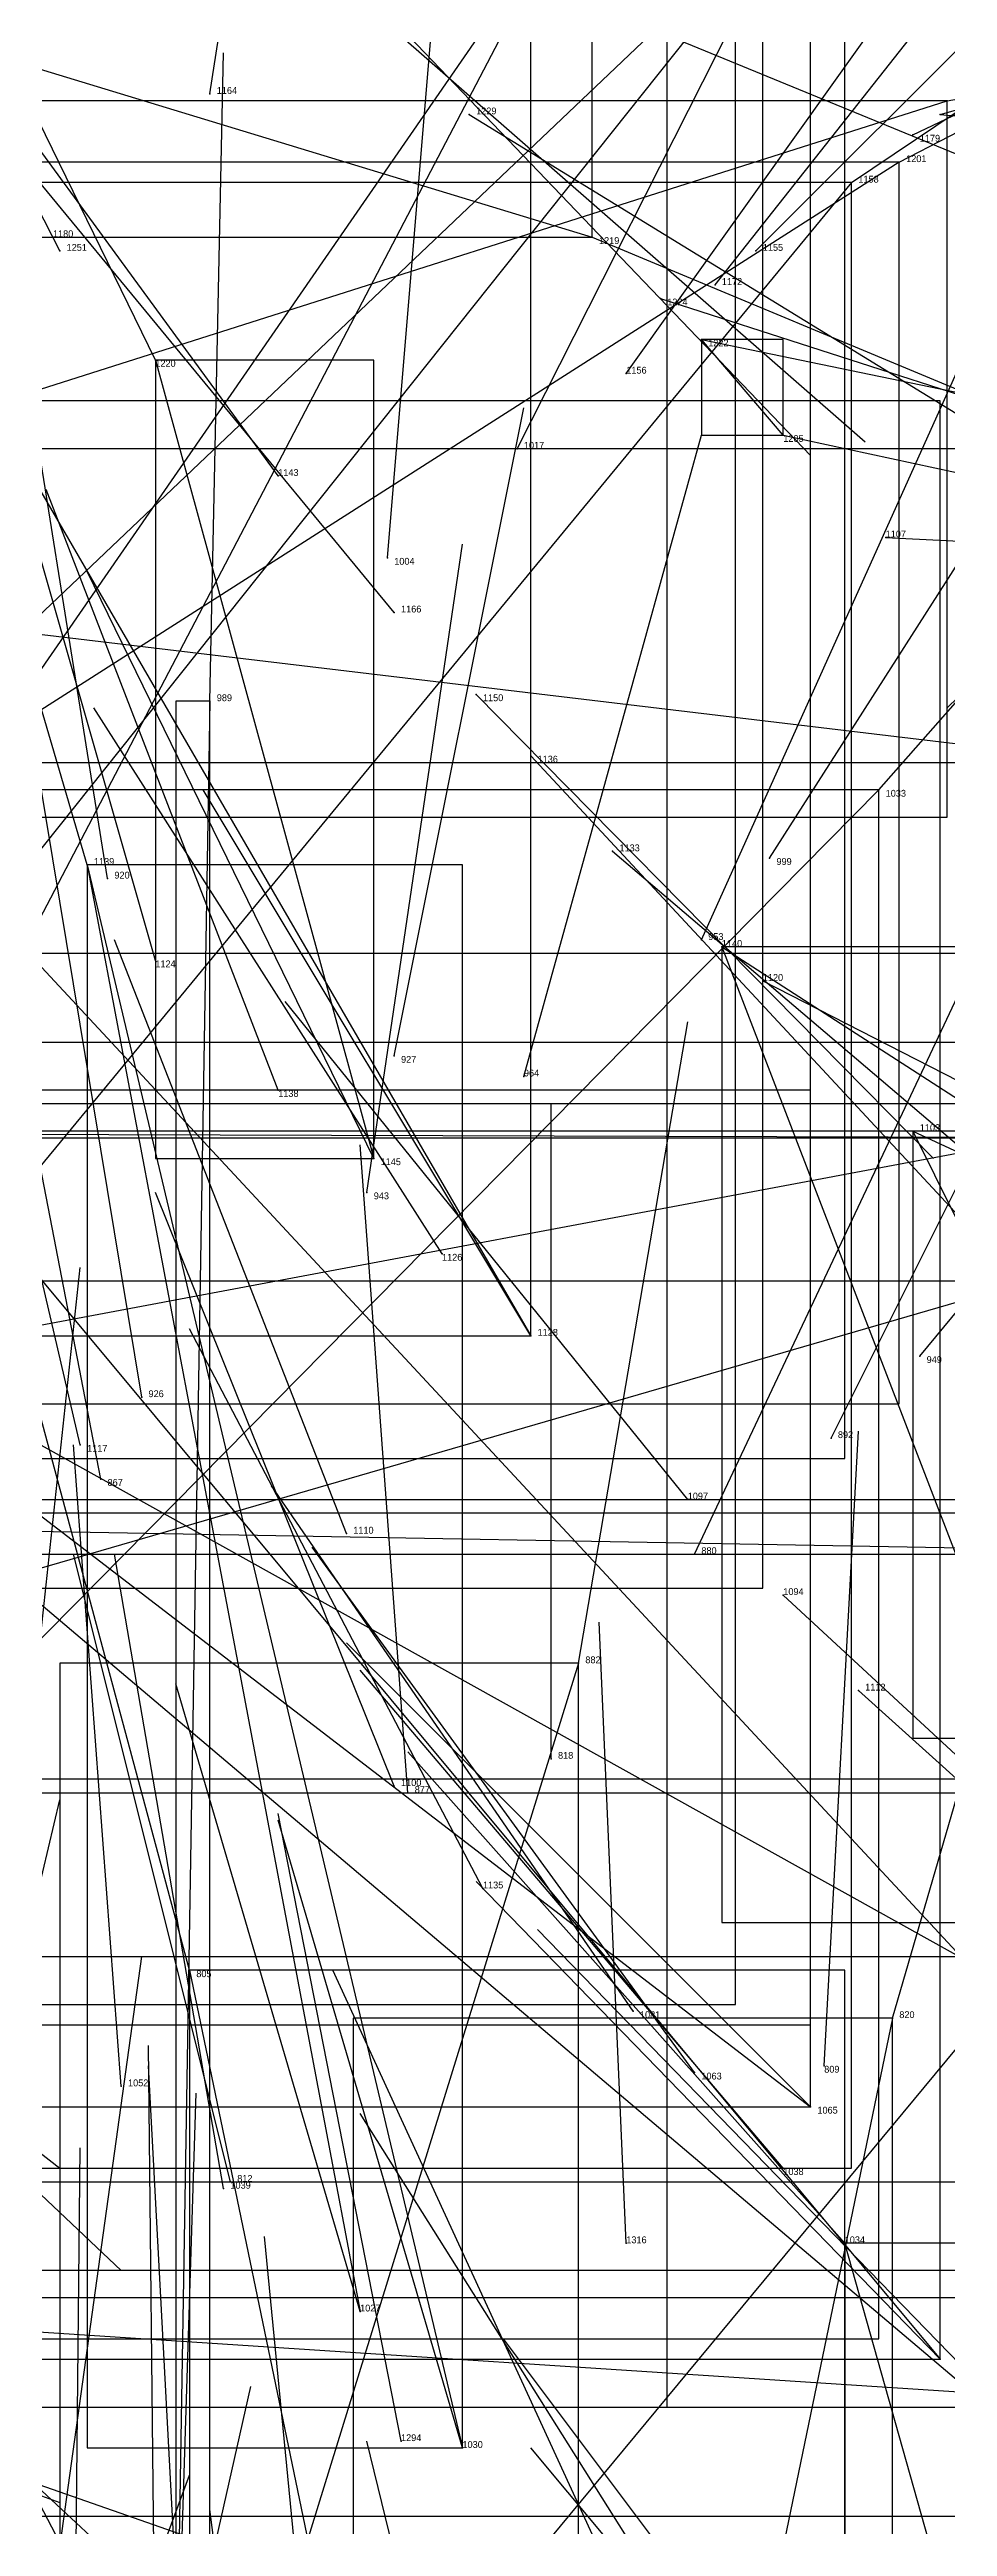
# Model space of a CAD drawing. Extents: x 59.1 to 70.8, y 600.3 to 605.1.
# Drawn here: x 68.2155 to 68.3471, y 601.6945 to 602.0575 of the extents above; entities that cross this region are included whole.
import ezdxf

# ---------------------------------------------------------------- set-up
doc = ezdxf.new("R2010")
doc.units = 0
for name, color, linetype in [('Clients', 3, 'CONTINUOUS'), ('Facilities', 3, 'CONTINUOUS'), ('Facilities_lines', 3, 'CONTINUOUS'), ('Min_max_boxes', 1, 'CONTINUOUS'), ('Normals', 1, 'CONTINUOUS'), ('Source_points', 5, 'CONTINUOUS'), ('Text', 3, 'CONTINUOUS')]:
    doc.layers.add(name, color=color, linetype=linetype)

msp = doc.modelspace()

# ---------------------------------------------------------------- linework, layer by layer
at = {"layer": 'Clients', "color": 5}
for p in [(68.347, 602.05, 447.28), (68.295, 602.03, 447.545), (68.311, 602.015, 447.426), (68.263, 601.895, 447.351), (68.286, 601.869, 447.231), (68.327, 601.756, 446.837), (68.332, 601.736, 446.802), (68.261, 601.726, 446.858), (68.346, 601.719, 446.741), (68.276, 601.706, 446.797)]:
    msp.add_point(p, dxfattribs=at)
at = {"layer": 'Facilities', "color": 3}
for p in [(68.239, 602.051, 446.82), (68.277, 602.048, 447.666), (68.346, 602.048, 447.199), (68.346, 602.048, 447.362), (68.342, 602.045, 447.122), (68.34, 602.041, 447.042), (68.333, 602.038, 446.968), (68.217, 602.028, 447.768), (68.319, 602.028, 446.892), (68.313, 602.023, 446.814), (68.305, 602.021, 447.488), (68.231, 602.012, 447.708), (68.3, 602.01, 446.74), (68.323, 602.001, 447.368), (68.284, 601.999, 446.669), (68.249, 601.995, 447.648), (68.265, 601.983, 446.6), (68.338, 601.986, 447.249), (68.266, 601.975, 447.531), (68.239, 601.962, 446.53), (68.278, 601.963, 447.469), (68.347, 601.961, 446.674), (68.286, 601.954, 447.412), (68.337, 601.949, 446.599), (68.298, 601.94, 447.351), (68.321, 601.939, 446.529), (68.221, 601.938, 447.528), (68.224, 601.936, 446.417), (68.311, 601.927, 446.453), (68.314, 601.926, 447.292), (68.231, 601.924, 447.469), (68.32, 601.921, 447.234), (68.266, 601.91, 446.342), (68.285, 601.907, 446.386), (68.249, 601.905, 447.409), (68.342, 601.899, 447.115), (68.262, 601.89, 446.319), (68.273, 601.881, 447.291), (68.343, 601.866, 446.312), (68.229, 601.86, 446.252), (68.22, 601.853, 447.272), (68.33, 601.854, 446.239), (68.223, 601.848, 446.163), (68.309, 601.845, 447.115), (68.259, 601.84, 447.202), (68.31, 601.837, 446.171), (68.323, 601.831, 447.053), (68.293, 601.821, 446.099), (68.334, 601.817, 446.995), (68.289, 601.807, 445.937), (68.266, 601.803, 447.095), (68.268, 601.802, 446.03), (68.279, 601.788, 447.037), (68.236, 601.776, 445.965), (68.301, 601.77, 446.977), (68.339, 601.769, 445.899), (68.329, 601.762, 445.825), (68.226, 601.759, 446.974), (68.31, 601.761, 446.918), (68.323, 601.747, 446.859), (68.241, 601.744, 446.915), (68.242, 601.745, 445.762), (68.3, 601.736, 445.761), (68.267, 601.707, 445.695)]:
    msp.add_point(p, dxfattribs=at)
at = {"layer": 'Facilities_lines', "color": 3}
for p, q in [((68.127, 602.143, 447.143), (68.286, 601.869, 447.231)), ((68.316, 602.114, 447.266), (68.079, 601.771, 446.677)), ((68.032, 602.11, 447.333), (68.295, 602.03, 447.545)), ((68.306, 602.106, 447.191), (68.1, 601.712, 446.618)), ((68.06, 602.089, 447.098), (68.349, 601.778, 446.929)), ((68.327, 602.082, 447.112), (68.065, 601.833, 446.929)), ((68.327, 602.082, 447.112), (68.077, 601.768, 446.74)), ((68.017, 601.945, 447.219), (68.347, 602.05, 447.28)), ((68.34, 602.041, 447.042), (68.055, 601.859, 446.973)), ((68.333, 602.038, 446.968), (68.093, 601.747, 446.706)), ((68.231, 602.012, 447.708), (68.263, 601.895, 447.351)), ((68.323, 602.001, 447.368), (68.311, 602.015, 447.426)), ((68.107, 602.006, 446.793), (68.346, 601.719, 446.741)), ((68.371, 601.953, 447.012), (67.986, 601.999, 447.208)), ((68.239, 601.962, 446.53), (68.234, 601.664, 446.654)), ((68.337, 601.949, 446.599), (68.113, 601.722, 446.739)), ((68.221, 601.938, 447.528), (68.276, 601.706, 446.797)), ((68.221, 601.938, 447.528), (68.261, 601.726, 446.858)), ((68.085, 601.925, 446.758), (68.408, 601.745, 446.526)), ((68.314, 601.926, 447.292), (68.369, 601.783, 446.759)), ((68.117, 601.912, 446.539), (68.372, 601.696, 446.565)), ((68.078, 601.845, 446.594), (68.387, 601.903, 446.929)), ((68.133, 601.905, 446.464), (68.327, 601.756, 446.837)), ((68.054, 601.899, 446.961), (68.384, 601.898, 446.694)), ((68.342, 601.899, 447.115), (68.386, 601.81, 446.829)), ((68.359, 601.877, 446.384), (68.101, 601.802, 446.886)), ((68.067, 601.843, 446.654), (68.4, 601.837, 446.643)), ((68.293, 601.821, 446.099), (68.217, 601.575, 446.464)), ((68.381, 601.804, 446.197), (68.144, 601.518, 445.98)), ((68.236, 601.776, 445.965), (68.332, 601.314, 445.558)), ((68.339, 601.769, 445.899), (68.26, 601.387, 445.858)), ((68.4, 601.495, 445.954), (68.332, 601.736, 446.802)), ((68.124, 601.732, 446.158), (68.445, 601.62, 446.097)), ((68.137, 601.728, 445.92), (68.383, 601.712, 446.627))]:
    msp.add_line(p, q, dxfattribs=at)
at = {"layer": 'Min_max_boxes', "color": 1}
for p, q in [((68.32, 601.832, 446.804), (68.32, 602.225, 446.804)), ((68.32, 601.832, 447.638), (68.32, 602.225, 447.638)), ((68.286, 601.869, 447.143), (68.286, 602.143, 447.143)), ((68.286, 601.869, 447.231), (68.286, 602.143, 447.231)), ((68.316, 601.771, 446.677), (68.316, 602.114, 446.677)), ((68.316, 601.771, 447.266), (68.316, 602.114, 447.266)), ((68.295, 602.03, 447.333), (68.295, 602.11, 447.333)), ((68.295, 602.03, 447.545), (68.295, 602.11, 447.545)), ((68.306, 601.712, 446.618), (68.306, 602.106, 446.618)), ((68.306, 601.712, 447.191), (68.306, 602.106, 447.191)), ((68.332, 601.851, 446.668), (68.332, 602.089, 446.668)), ((68.332, 601.851, 447.467), (68.332, 602.089, 447.467)), ((68.327, 601.768, 446.74), (68.327, 602.082, 446.74)), ((68.327, 601.768, 447.112), (68.327, 602.082, 447.112)), ((68.347, 602.05, 447.219), (68.017, 602.05, 447.219)), ((68.347, 602.05, 447.28), (68.017, 602.05, 447.28)), ((68.347, 601.945, 447.219), (68.347, 602.05, 447.219)), ((68.347, 601.945, 447.28), (68.347, 602.05, 447.28)), ((68.347, 602.05, 447.219), (68.347, 602.05, 447.28)), ((68.34, 602.041, 446.973), (68.055, 602.041, 446.973)), ((68.34, 602.041, 447.042), (68.055, 602.041, 447.042)), ((68.34, 601.859, 446.973), (68.34, 602.041, 446.973)), ((68.34, 601.859, 447.042), (68.34, 602.041, 447.042)), ((68.34, 602.041, 446.973), (68.34, 602.041, 447.042)), ((68.333, 602.038, 446.706), (68.093, 602.038, 446.706)), ((68.333, 602.038, 446.968), (68.093, 602.038, 446.968)), ((68.333, 601.747, 446.706), (68.333, 602.038, 446.706)), ((68.333, 601.747, 446.968), (68.333, 602.038, 446.968)), ((68.333, 602.038, 446.706), (68.333, 602.038, 446.968)), ((68.032, 602.03, 447.333), (68.295, 602.03, 447.333)), ((68.032, 602.03, 447.545), (68.295, 602.03, 447.545)), ((68.295, 602.03, 447.333), (68.295, 602.03, 447.545)), ((68.263, 602.012, 447.351), (68.231, 602.012, 447.351)), ((68.231, 602.012, 447.351), (68.231, 601.895, 447.351)), ((68.263, 602.012, 447.708), (68.231, 602.012, 447.708)), ((68.231, 602.012, 447.708), (68.231, 601.895, 447.708)), ((68.231, 602.012, 447.351), (68.231, 602.012, 447.708)), ((68.263, 601.895, 447.351), (68.263, 602.012, 447.351)), ((68.263, 601.895, 447.708), (68.263, 602.012, 447.708)), ((68.263, 602.012, 447.351), (68.263, 602.012, 447.708)), ((68.323, 602.015, 447.368), (68.311, 602.015, 447.368)), ((68.311, 602.015, 447.368), (68.311, 602.001, 447.368)), ((68.323, 602.015, 447.426), (68.311, 602.015, 447.426)), ((68.311, 602.015, 447.426), (68.311, 602.001, 447.426)), ((68.311, 602.015, 447.368), (68.311, 602.015, 447.426)), ((68.323, 602.001, 447.368), (68.323, 602.015, 447.368)), ((68.323, 602.001, 447.426), (68.323, 602.015, 447.426)), ((68.323, 602.015, 447.368), (68.323, 602.015, 447.426)), ((68.346, 602.006, 446.741), (68.107, 602.006, 446.741)), ((68.346, 602.006, 446.793), (68.107, 602.006, 446.793)), ((68.346, 601.719, 446.741), (68.346, 602.006, 446.741)), ((68.346, 601.719, 446.793), (68.346, 602.006, 446.793)), ((68.346, 602.006, 446.741), (68.346, 602.006, 446.793)), ((68.311, 602.001, 447.368), (68.323, 602.001, 447.368)), ((68.311, 602.001, 447.426), (68.323, 602.001, 447.426)), ((68.311, 602.001, 447.368), (68.311, 602.001, 447.426)), ((68.323, 602.001, 447.368), (68.323, 602.001, 447.426)), ((68.371, 601.999, 447.012), (67.986, 601.999, 447.012)), ((68.371, 601.999, 447.208), (67.986, 601.999, 447.208)), ((68.239, 601.962, 446.53), (68.234, 601.962, 446.53)), ((68.234, 601.962, 446.53), (68.234, 601.664, 446.53)), ((68.239, 601.962, 446.654), (68.234, 601.962, 446.654)), ((68.234, 601.962, 446.654), (68.234, 601.664, 446.654)), ((68.234, 601.962, 446.53), (68.234, 601.962, 446.654)), ((68.239, 601.664, 446.53), (68.239, 601.962, 446.53)), ((68.239, 601.664, 446.654), (68.239, 601.962, 446.654)), ((68.239, 601.962, 446.53), (68.239, 601.962, 446.654)), ((67.986, 601.953, 447.012), (68.371, 601.953, 447.012)), ((67.986, 601.953, 447.208), (68.371, 601.953, 447.208)), ((68.337, 601.949, 446.599), (68.113, 601.949, 446.599)), ((68.337, 601.949, 446.739), (68.113, 601.949, 446.739)), ((68.337, 601.722, 446.599), (68.337, 601.949, 446.599)), ((68.337, 601.722, 446.739), (68.337, 601.949, 446.739)), ((68.337, 601.949, 446.599), (68.337, 601.949, 446.739)), ((68.017, 601.945, 447.219), (68.347, 601.945, 447.219)), ((68.017, 601.945, 447.28), (68.347, 601.945, 447.28)), ((68.347, 601.945, 447.219), (68.347, 601.945, 447.28)), ((68.276, 601.938, 446.797), (68.221, 601.938, 446.797)), ((68.221, 601.938, 446.797), (68.221, 601.706, 446.797)), ((68.276, 601.938, 447.528), (68.221, 601.938, 447.528)), ((68.221, 601.938, 447.528), (68.221, 601.706, 447.528)), ((68.221, 601.938, 446.797), (68.221, 601.938, 447.528)), ((68.276, 601.706, 446.797), (68.276, 601.938, 446.797)), ((68.276, 601.706, 447.528), (68.276, 601.938, 447.528)), ((68.276, 601.938, 446.797), (68.276, 601.938, 447.528)), ((68.408, 601.925, 446.526), (68.085, 601.925, 446.526)), ((68.408, 601.925, 446.758), (68.085, 601.925, 446.758)), ((68.369, 601.926, 446.759), (68.314, 601.926, 446.759)), ((68.314, 601.926, 446.759), (68.314, 601.783, 446.759)), ((68.369, 601.926, 447.292), (68.314, 601.926, 447.292)), ((68.314, 601.926, 447.292), (68.314, 601.783, 447.292)), ((68.314, 601.926, 446.759), (68.314, 601.926, 447.292)), ((68.372, 601.912, 446.539), (68.117, 601.912, 446.539)), ((68.372, 601.912, 446.565), (68.117, 601.912, 446.565)), ((68.387, 601.903, 446.594), (68.078, 601.903, 446.594)), ((68.387, 601.903, 446.929), (68.078, 601.903, 446.929)), ((68.327, 601.905, 446.464), (68.133, 601.905, 446.464)), ((68.327, 601.905, 446.837), (68.133, 601.905, 446.837)), ((68.327, 601.756, 446.464), (68.327, 601.905, 446.464)), ((68.327, 601.756, 446.837), (68.327, 601.905, 446.837)), ((68.327, 601.905, 446.464), (68.327, 601.905, 446.837)), ((68.384, 601.899, 446.694), (68.054, 601.899, 446.694)), ((68.384, 601.899, 446.961), (68.054, 601.899, 446.961)), ((68.054, 601.898, 446.694), (68.384, 601.898, 446.694)), ((68.054, 601.898, 446.961), (68.384, 601.898, 446.961)), ((68.386, 601.899, 446.829), (68.342, 601.899, 446.829)), ((68.342, 601.899, 446.829), (68.342, 601.81, 446.829)), ((68.386, 601.899, 447.115), (68.342, 601.899, 447.115)), ((68.342, 601.899, 447.115), (68.342, 601.81, 447.115)), ((68.342, 601.899, 446.829), (68.342, 601.899, 447.115)), ((68.231, 601.895, 447.351), (68.263, 601.895, 447.351)), ((68.231, 601.895, 447.708), (68.263, 601.895, 447.708)), ((68.231, 601.895, 447.351), (68.231, 601.895, 447.708)), ((68.263, 601.895, 447.351), (68.263, 601.895, 447.708)), ((68.359, 601.877, 446.384), (68.101, 601.877, 446.384)), ((68.359, 601.877, 446.886), (68.101, 601.877, 446.886)), ((68.127, 601.869, 447.143), (68.286, 601.869, 447.143)), ((68.127, 601.869, 447.231), (68.286, 601.869, 447.231)), ((68.286, 601.869, 447.143), (68.286, 601.869, 447.231)), ((68.055, 601.859, 446.973), (68.34, 601.859, 446.973)), ((68.055, 601.859, 447.042), (68.34, 601.859, 447.042)), ((68.34, 601.859, 446.973), (68.34, 601.859, 447.042)), ((68.008, 601.851, 446.668), (68.332, 601.851, 446.668)), ((68.008, 601.851, 447.467), (68.332, 601.851, 447.467)), ((68.332, 601.851, 446.668), (68.332, 601.851, 447.467)), ((68.078, 601.845, 446.594), (68.387, 601.845, 446.594)), ((68.078, 601.845, 446.929), (68.387, 601.845, 446.929)), ((68.4, 601.843, 446.643), (68.067, 601.843, 446.643)), ((68.4, 601.843, 446.654), (68.067, 601.843, 446.654)), ((68.067, 601.837, 446.643), (68.4, 601.837, 446.643)), ((68.067, 601.837, 446.654), (68.4, 601.837, 446.654)), ((68.065, 601.832, 446.804), (68.32, 601.832, 446.804)), ((68.065, 601.832, 447.638), (68.32, 601.832, 447.638)), ((68.32, 601.832, 446.804), (68.32, 601.832, 447.638)), ((68.293, 601.821, 446.099), (68.217, 601.821, 446.099)), ((68.217, 601.821, 446.099), (68.217, 601.575, 446.099)), ((68.293, 601.821, 446.464), (68.217, 601.821, 446.464)), ((68.217, 601.821, 446.464), (68.217, 601.575, 446.464)), ((68.217, 601.821, 446.099), (68.217, 601.821, 446.464)), ((68.293, 601.575, 446.099), (68.293, 601.821, 446.099)), ((68.293, 601.575, 446.464), (68.293, 601.821, 446.464)), ((68.293, 601.821, 446.099), (68.293, 601.821, 446.464)), ((68.342, 601.81, 446.829), (68.386, 601.81, 446.829)), ((68.342, 601.81, 447.115), (68.386, 601.81, 447.115)), ((68.342, 601.81, 446.829), (68.342, 601.81, 447.115)), ((68.101, 601.802, 446.384), (68.359, 601.802, 446.384)), ((68.101, 601.802, 446.886), (68.359, 601.802, 446.886)), ((68.381, 601.804, 445.98), (68.144, 601.804, 445.98)), ((68.381, 601.804, 446.197), (68.144, 601.804, 446.197)), ((68.314, 601.783, 446.759), (68.369, 601.783, 446.759)), ((68.314, 601.783, 447.292), (68.369, 601.783, 447.292)), ((68.314, 601.783, 446.759), (68.314, 601.783, 447.292)), ((68.06, 601.778, 446.929), (68.349, 601.778, 446.929)), ((68.06, 601.778, 447.098), (68.349, 601.778, 447.098)), ((68.332, 601.776, 445.558), (68.236, 601.776, 445.558)), ((68.236, 601.776, 445.558), (68.236, 601.314, 445.558)), ((68.332, 601.776, 445.965), (68.236, 601.776, 445.965)), ((68.236, 601.776, 445.965), (68.236, 601.314, 445.965)), ((68.236, 601.776, 445.558), (68.236, 601.776, 445.965)), ((68.332, 601.314, 445.558), (68.332, 601.776, 445.558)), ((68.332, 601.314, 445.965), (68.332, 601.776, 445.965)), ((68.332, 601.776, 445.558), (68.332, 601.776, 445.965)), ((68.079, 601.771, 446.677), (68.316, 601.771, 446.677)), ((68.079, 601.771, 447.266), (68.316, 601.771, 447.266)), ((68.339, 601.769, 445.858), (68.26, 601.769, 445.858)), ((68.26, 601.769, 445.858), (68.26, 601.387, 445.858)), ((68.339, 601.769, 445.899), (68.26, 601.769, 445.899)), ((68.26, 601.769, 445.899), (68.26, 601.387, 445.899)), ((68.26, 601.769, 445.858), (68.26, 601.769, 445.899)), ((68.316, 601.771, 446.677), (68.316, 601.771, 447.266)), ((68.339, 601.387, 445.858), (68.339, 601.769, 445.858)), ((68.339, 601.387, 445.899), (68.339, 601.769, 445.899)), ((68.339, 601.769, 445.858), (68.339, 601.769, 445.899)), ((68.065, 601.768, 446.74), (68.327, 601.768, 446.74)), ((68.065, 601.768, 447.112), (68.327, 601.768, 447.112)), ((68.327, 601.768, 446.74), (68.327, 601.768, 447.112)), ((68.133, 601.756, 446.464), (68.327, 601.756, 446.464)), ((68.133, 601.756, 446.837), (68.327, 601.756, 446.837)), ((68.327, 601.756, 446.464), (68.327, 601.756, 446.837)), ((68.093, 601.747, 446.706), (68.333, 601.747, 446.706)), ((68.093, 601.747, 446.968), (68.333, 601.747, 446.968)), ((68.333, 601.747, 446.706), (68.333, 601.747, 446.968)), ((68.085, 601.745, 446.526), (68.408, 601.745, 446.526)), ((68.085, 601.745, 446.758), (68.408, 601.745, 446.758)), ((68.4, 601.736, 445.954), (68.332, 601.736, 445.954)), ((68.332, 601.736, 445.954), (68.332, 601.495, 445.954)), ((68.4, 601.736, 446.802), (68.332, 601.736, 446.802)), ((68.332, 601.736, 446.802), (68.332, 601.495, 446.802)), ((68.332, 601.736, 445.954), (68.332, 601.736, 446.802)), ((68.445, 601.732, 446.097), (68.124, 601.732, 446.097)), ((68.445, 601.732, 446.158), (68.124, 601.732, 446.158)), ((68.383, 601.728, 445.92), (68.137, 601.728, 445.92)), ((68.383, 601.728, 446.627), (68.137, 601.728, 446.627)), ((68.113, 601.722, 446.599), (68.337, 601.722, 446.599)), ((68.113, 601.722, 446.739), (68.337, 601.722, 446.739)), ((68.337, 601.722, 446.599), (68.337, 601.722, 446.739)), ((68.107, 601.719, 446.741), (68.346, 601.719, 446.741)), ((68.107, 601.719, 446.793), (68.346, 601.719, 446.793)), ((68.346, 601.719, 446.741), (68.346, 601.719, 446.793)), ((68.1, 601.712, 446.618), (68.306, 601.712, 446.618)), ((68.1, 601.712, 447.191), (68.306, 601.712, 447.191)), ((68.137, 601.712, 445.92), (68.383, 601.712, 445.92)), ((68.137, 601.712, 446.627), (68.383, 601.712, 446.627)), ((68.306, 601.712, 446.618), (68.306, 601.712, 447.191)), ((68.221, 601.706, 446.797), (68.276, 601.706, 446.797)), ((68.221, 601.706, 447.528), (68.276, 601.706, 447.528)), ((68.221, 601.706, 446.797), (68.221, 601.706, 447.528)), ((68.276, 601.706, 446.797), (68.276, 601.706, 447.528)), ((68.117, 601.696, 446.539), (68.372, 601.696, 446.539)), ((68.117, 601.696, 446.565), (68.372, 601.696, 446.565))]:
    msp.add_line(p, q, dxfattribs=at)
at = {"layer": 'Normals', "color": 1}
for p, q in [((68.239, 602.051, 446.82), (68.254, 602.148, 446.799)), ((68.217, 602.028, 447.768), (68.175, 602.11, 447.729)), ((68.313, 602.023, 446.814), (68.373, 602.099, 446.789)), ((68.231, 602.012, 447.708), (68.189, 602.098, 447.679)), ((68.319, 602.028, 446.892), (68.389, 602.098, 446.877)), ((68.333, 602.038, 446.968), (68.416, 602.094, 446.962)), ((68.3, 602.01, 446.74), (68.357, 602.09, 446.719)), ((68.342, 602.045, 447.122), (68.432, 602.088, 447.121)), ((68.284, 601.999, 446.669), (68.328, 602.086, 446.646)), ((68.34, 602.041, 447.042), (68.429, 602.087, 447.039)), ((68.265, 601.983, 446.6), (68.273, 602.079, 446.572)), ((68.346, 602.048, 447.199), (68.442, 602.075, 447.203)), ((68.249, 601.995, 447.648), (68.192, 602.073, 447.623)), ((68.26, 602.068, 447.786), (68.327, 601.998, 447.813)), ((68.347, 602.05, 447.28), (68.445, 602.067, 447.283)), ((68.263, 602.063, 447.726), (68.335, 602, 447.757)), ((68.305, 602.06, 447.591), (68.395, 602.023, 447.612)), ((68.239, 601.962, 446.53), (68.241, 602.057, 446.498)), ((68.266, 601.975, 447.531), (68.205, 602.049, 447.501)), ((68.277, 602.048, 447.666), (68.36, 601.997, 447.69)), ((68.346, 602.048, 447.362), (68.445, 602.039, 447.369)), ((68.221, 601.938, 447.528), (68.194, 602.03, 447.5)), ((68.224, 601.936, 446.417), (68.209, 602.03, 446.387)), ((68.295, 602.03, 447.545), (68.386, 601.992, 447.563)), ((68.347, 601.961, 446.674), (68.418, 602.03, 446.658)), ((68.337, 601.949, 446.599), (68.402, 602.023, 446.583)), ((68.305, 602.021, 447.488), (68.398, 601.991, 447.508)), ((68.321, 601.939, 446.529), (68.374, 602.022, 446.512)), ((68.311, 601.927, 446.453), (68.351, 602.016, 446.432)), ((68.231, 601.924, 447.469), (68.205, 602.015, 447.437)), ((68.311, 602.015, 447.426), (68.408, 601.995, 447.438)), ((68.266, 601.91, 446.342), (68.285, 602.005, 446.317)), ((68.285, 601.907, 446.386), (68.311, 602.001, 446.364)), ((68.323, 602.001, 447.368), (68.42, 601.98, 447.381)), ((68.249, 601.905, 447.409), (68.215, 601.993, 447.377)), ((68.262, 601.89, 446.319), (68.276, 601.985, 446.29)), ((68.338, 601.986, 447.249), (68.437, 601.981, 447.262)), ((68.263, 601.895, 447.351), (68.221, 601.981, 447.322)), ((68.273, 601.881, 447.291), (68.222, 601.961, 447.259)), ((68.278, 601.963, 447.469), (68.345, 601.895, 447.498)), ((68.286, 601.954, 447.412), (68.352, 601.883, 447.437)), ((68.229, 601.86, 446.252), (68.214, 601.951, 446.214)), ((68.286, 601.869, 447.231), (68.238, 601.949, 447.195)), ((68.22, 601.853, 447.272), (68.199, 601.943, 447.234)), ((68.223, 601.848, 446.163), (68.205, 601.941, 446.13)), ((68.298, 601.94, 447.351), (68.372, 601.877, 447.375)), ((68.343, 601.866, 446.312), (68.405, 601.941, 446.288)), ((68.33, 601.854, 446.239), (68.372, 601.938, 446.205)), ((68.259, 601.84, 447.202), (68.225, 601.927, 447.167)), ((68.314, 601.926, 447.292), (68.396, 601.873, 447.316)), ((68.31, 601.837, 446.171), (68.351, 601.924, 446.143)), ((68.32, 601.921, 447.234), (68.406, 601.877, 447.261)), ((68.309, 601.845, 447.115), (68.25, 601.918, 447.079)), ((68.293, 601.821, 446.099), (68.309, 601.915, 446.069)), ((68.289, 601.807, 445.937), (68.289, 601.903, 445.908)), ((68.268, 601.802, 446.03), (68.261, 601.897, 446.001)), ((68.342, 601.899, 447.115), (68.43, 601.858, 447.137)), ((68.266, 601.803, 447.095), (68.231, 601.89, 447.061)), ((68.21, 601.786, 447.026), (68.22, 601.879, 446.99)), ((68.279, 601.788, 447.037), (68.236, 601.87, 446.999)), ((68.236, 601.776, 445.965), (68.211, 601.869, 445.937)), ((68.339, 601.769, 445.899), (68.366, 601.862, 445.875)), ((68.226, 601.759, 446.974), (68.219, 601.853, 446.941)), ((68.329, 601.762, 445.825), (68.334, 601.855, 445.788)), ((68.301, 601.77, 446.977), (68.248, 601.847, 446.941)), ((68.31, 601.761, 446.918), (68.254, 601.838, 446.888)), ((68.242, 601.745, 445.762), (68.219, 601.837, 445.729)), ((68.241, 601.744, 446.915), (68.225, 601.837, 446.881)), ((68.323, 601.831, 447.053), (68.392, 601.767, 447.086)), ((68.3, 601.736, 445.761), (68.296, 601.827, 445.721)), ((68.327, 601.756, 446.837), (68.259, 601.824, 446.81)), ((68.323, 601.747, 446.859), (68.261, 601.82, 446.831)), ((68.261, 601.726, 446.858), (68.234, 601.818, 446.829)), ((68.334, 601.817, 446.995), (68.405, 601.753, 447.023)), ((68.14, 601.807, 446.215), (68.217, 601.747, 446.237)), ((68.332, 601.736, 446.802), (68.268, 601.808, 446.777)), ((68.155, 601.799, 446.139), (68.226, 601.732, 446.158)), ((68.195, 601.708, 446.769), (68.217, 601.801, 446.739)), ((68.267, 601.707, 445.695), (68.249, 601.799, 445.66)), ((68.276, 601.706, 446.797), (68.249, 601.798, 446.769)), ((68.346, 601.719, 446.741), (68.278, 601.789, 446.718)), ((68.354, 601.713, 446.684), (68.287, 601.782, 446.658)), ((68.216, 601.684, 446.71), (68.229, 601.778, 446.678)), ((68.297, 601.689, 446.738), (68.257, 601.776, 446.71)), ((68.231, 601.67, 446.616), (68.23, 601.765, 446.586)), ((68.235, 601.668, 446.753), (68.23, 601.762, 446.72)), ((68.226, 601.675, 445.634), (68.182, 601.759, 445.603)), ((68.234, 601.664, 446.654), (68.237, 601.758, 446.621)), ((68.156, 601.754, 446.081), (68.228, 601.687, 446.096)), ((68.312, 601.674, 446.68), (68.261, 601.755, 446.651)), ((68.219, 601.655, 446.695), (68.22, 601.75, 446.664)), ((68.256, 601.644, 446.593), (68.247, 601.737, 446.558)), ((68.124, 601.732, 446.158), (68.217, 601.698, 446.167)), ((68.339, 601.646, 446.563), (68.282, 601.722, 446.533)), ((68.224, 601.622, 446.449), (68.245, 601.715, 446.419)), ((68.284, 601.617, 446.535), (68.262, 601.707, 446.498)), ((68.347, 601.633, 446.506), (68.286, 601.706, 446.475)), ((68.203, 601.613, 446.476), (68.236, 601.702, 446.446)), ((68.251, 601.603, 446.579), (68.239, 601.697, 446.546))]:
    msp.add_line(p, q, dxfattribs=at)
at = {"layer": 'Source_points', "color": 5}
for p in [(68.239, 602.051, 446.82), (68.277, 602.048, 447.666), (68.346, 602.048, 447.199), (68.346, 602.048, 447.362), (68.347, 602.05, 447.28), (68.342, 602.045, 447.122), (68.34, 602.041, 447.042), (68.333, 602.038, 446.968), (68.295, 602.03, 447.545), (68.217, 602.028, 447.768), (68.319, 602.028, 446.892), (68.313, 602.023, 446.814), (68.305, 602.021, 447.488), (68.231, 602.012, 447.708), (68.311, 602.015, 447.426), (68.3, 602.01, 446.74), (68.323, 602.001, 447.368), (68.284, 601.999, 446.669), (68.249, 601.995, 447.648), (68.265, 601.983, 446.6), (68.338, 601.986, 447.249), (68.266, 601.975, 447.531), (68.239, 601.962, 446.53), (68.278, 601.963, 447.469), (68.347, 601.961, 446.674), (68.286, 601.954, 447.412), (68.337, 601.949, 446.599), (68.298, 601.94, 447.351), (68.321, 601.939, 446.529), (68.221, 601.938, 447.528), (68.224, 601.936, 446.417), (68.311, 601.927, 446.453), (68.314, 601.926, 447.292), (68.231, 601.924, 447.469), (68.32, 601.921, 447.234), (68.266, 601.91, 446.342), (68.285, 601.907, 446.386), (68.249, 601.905, 447.409), (68.342, 601.899, 447.115), (68.263, 601.895, 447.351), (68.262, 601.89, 446.319), (68.273, 601.881, 447.291), (68.286, 601.869, 447.231), (68.343, 601.866, 446.312), (68.229, 601.86, 446.252), (68.22, 601.853, 447.272), (68.33, 601.854, 446.239), (68.223, 601.848, 446.163), (68.309, 601.845, 447.115), (68.259, 601.84, 447.202), (68.31, 601.837, 446.171), (68.323, 601.831, 447.053), (68.293, 601.821, 446.099), (68.334, 601.817, 446.995), (68.289, 601.807, 445.937), (68.266, 601.803, 447.095), (68.268, 601.802, 446.03), (68.279, 601.788, 447.037), (68.236, 601.776, 445.965), (68.301, 601.77, 446.977), (68.339, 601.769, 445.899), (68.329, 601.762, 445.825), (68.226, 601.759, 446.974), (68.31, 601.761, 446.918), (68.327, 601.756, 446.837), (68.323, 601.747, 446.859), (68.241, 601.744, 446.915), (68.242, 601.745, 445.762), (68.3, 601.736, 445.761), (68.332, 601.736, 446.802), (68.261, 601.726, 446.858), (68.346, 601.719, 446.741), (68.267, 601.707, 445.695), (68.276, 601.706, 446.797)]:
    msp.add_point(p, dxfattribs=at)

# ---------------------------------------------------------------- texts
at = {"layer": 'Text', "color": 3}
for s, p in [('1164', (68.24, 602.051, 446.82)), ('1229', (68.278, 602.048, 447.666)), ('1179', (68.343, 602.044, 447.122)), ('1201', (68.341, 602.041, 447.042)), ('1158', (68.334, 602.038, 446.968)), ('1180', (68.216, 602.03, 446.754)), ('1219', (68.296, 602.029, 447.545)), ('1251', (68.218, 602.028, 447.768)), ('1155', (68.32, 602.028, 446.892)), ('1172', (68.314, 602.023, 446.814)), ('1224', (68.306, 602.02, 447.488)), ('1220', (68.231, 602.011, 447.708)), ('1222', (68.312, 602.014, 447.426)), ('1156', (68.3, 602.01, 446.74)), ('1205', (68.323, 602, 447.368)), ('1017', (68.285, 601.999, 446.669)), ('1143', (68.249, 601.995, 447.648)), ('1107', (68.338, 601.986, 447.249)), ('1004', (68.266, 601.982, 446.6)), ('1166', (68.267, 601.975, 447.531)), ('989', (68.24, 601.962, 446.53)), ('1150', (68.279, 601.962, 447.469)), ('1136', (68.287, 601.953, 447.412)), ('1033', (68.338, 601.948, 446.599)), ('1139', (68.222, 601.938, 447.528)), ('1133', (68.299, 601.94, 447.351)), ('999', (68.322, 601.938, 446.529)), ('920', (68.225, 601.936, 446.417)), ('953', (68.312, 601.927, 446.453)), ('1140', (68.314, 601.926, 447.292)), ('1124', (68.231, 601.923, 447.469)), ('1120', (68.32, 601.921, 447.234)), ('927', (68.267, 601.909, 446.342)), ('964', (68.285, 601.907, 446.386)), ('1138', (68.249, 601.904, 447.409)), ('1103', (68.343, 601.899, 447.115)), ('1145', (68.264, 601.894, 447.351)), ('943', (68.263, 601.889, 446.319)), ('1126', (68.273, 601.88, 447.291)), ('1128', (68.287, 601.869, 447.231)), ('949', (68.344, 601.865, 446.312)), ('926', (68.23, 601.86, 446.252)), ('1117', (68.221, 601.852, 447.272)), ('892', (68.331, 601.854, 446.239)), ('867', (68.224, 601.847, 446.163)), ('1097', (68.309, 601.845, 447.115)), ('1110', (68.26, 601.84, 447.202)), ('880', (68.311, 601.837, 446.171)), ('1094', (68.323, 601.831, 447.053)), ('882', (68.294, 601.821, 446.099)), ('1112', (68.335, 601.817, 446.995)), ('818', (68.29, 601.807, 445.937)), ('1100', (68.267, 601.803, 447.095)), ('877', (68.269, 601.802, 446.03)), ('1135', (68.279, 601.788, 447.037)), ('805', (68.237, 601.775, 445.965)), ('1081', (68.302, 601.769, 446.977)), ('820', (68.34, 601.769, 445.899)), ('809', (68.329, 601.761, 445.825)), ('1052', (68.227, 601.759, 446.974)), ('1063', (68.311, 601.76, 446.918)), ('1065', (68.328, 601.755, 446.837)), ('1038', (68.323, 601.746, 446.859)), ('1039', (68.242, 601.744, 446.915)), ('812', (68.243, 601.745, 445.762)), ('1316', (68.3, 601.736, 445.761)), ('1034', (68.332, 601.736, 446.802)), ('1027', (68.261, 601.726, 446.858)), ('1294', (68.267, 601.707, 445.695)), ('1030', (68.276, 601.706, 446.797))]:
    msp.add_text(s, height=0.001, dxfattribs=at).set_placement(p)

doc.saveas('drawing.dxf')
